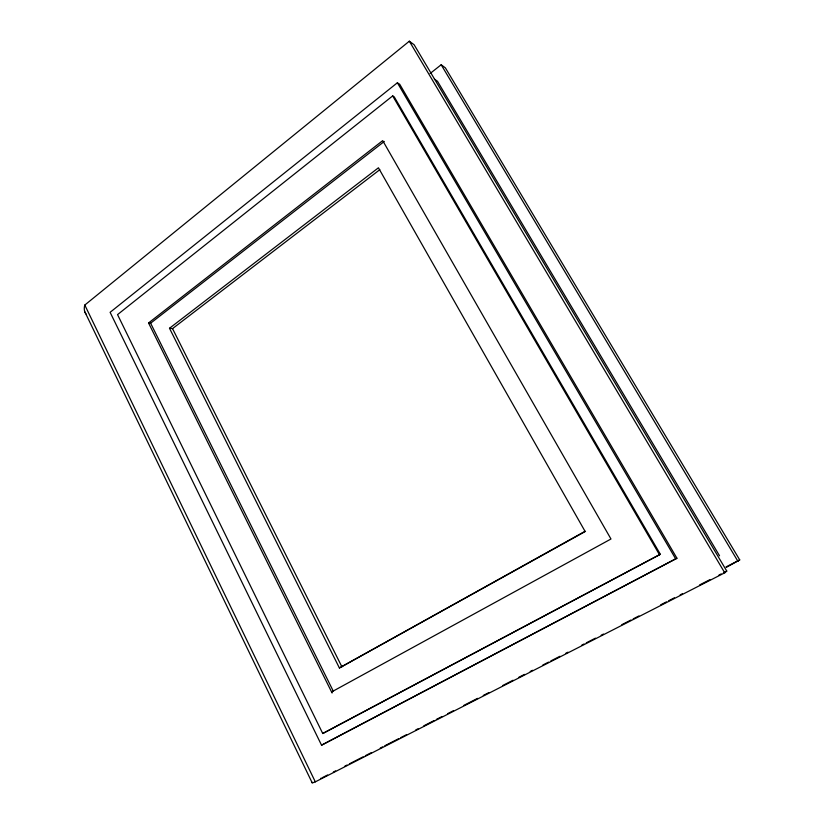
<?xml version="1.0" encoding="UTF-8"?>
<svg xmlns="http://www.w3.org/2000/svg" width="824" height="824" viewBox="0 0 824 824"><rect width="100%" height="100%" fill="white"/><g stroke="black" fill="none" stroke-linecap="round" stroke-linejoin="round"><path stroke-width="1.24" d="M312.409 782.295A56.197 2.142 -28.4 0 0 315.314 781.852L724.749 572.804L726.758 571.063L414.142 44.764L409.332 41.2L84.8 305.055A50.779 20.713 -24.5 0 0 85.964 313.882M726.408 567.334L739.725 559.908L445.382 67.877L441.17 64.756L430.097 73.521M397.384 82.771L110.117 312.317L321.545 745.195L676.926 558.229L399.722 84.275L397.384 82.771L675.731 558.971M392.667 95.924L117.544 314.613L322.74 733.514L660.343 554.284L394.243 96.882L392.667 95.924L659.499 554.758M148.547 322.957L382.707 140.626L610.975 538.999L331.567 691.964L333.277 691.14L150.617 323.204L148.547 322.957L332.093 693.015M150.617 323.204L384.303 141.45M169.497 328.271L378.443 167.787L585.04 531.305L339.395 667.965L169.497 328.271L172.535 328.622L379.823 169.672M321.545 745.195L676.926 558.229M339.395 667.965L585.514 531.356M322.74 733.514L660.343 554.284M725.985 566.953L739.725 559.908M321.896 777.897L327.612 774.972M333.339 772.047L335.626 770.883M344.782 766.196L347.069 765.033M349.366 763.858L363.096 756.844M365.382 755.68L371.109 752.755M380.266 748.079L382.552 746.904M384.839 745.741L398.579 738.716M400.866 737.552L406.593 734.627M415.749 729.951L418.036 728.776M423.763 725.851L434.063 720.598M436.349 719.424L442.076 716.499M447.793 713.574L453.519 710.649M463.819 705.396L477.56 698.371M483.276 695.446L489.003 692.531M502.743 685.506L513.043 680.243M518.76 677.328L524.486 674.403M530.213 671.478L532.5 670.303M542.8 665.04L548.526 662.125M550.813 660.951L559.97 656.275M565.686 653.35L567.983 652.186M581.713 645.161L584 643.997M586.297 642.823L595.453 638.147M601.17 635.222L603.467 634.058M621.78 624.695L630.937 620.019M633.223 618.855L638.95 615.93M660.694 604.816L666.42 601.891M668.707 600.727L674.423 597.802M680.15 594.876L682.437 593.713M699.607 584.937L709.907 579.674M718.95 575.059L721.185 573.916M723.41 572.773L726.758 571.063M434.351 79.063L437.482 81.257L719.558 555.819M441.17 64.756L737.985 561.401M409.332 41.2L724.749 572.804M172.535 328.622L341.919 666.843M84.8 305.055L315.314 781.852M84.913 312.008L312.172 782.8M320.742 778.484A56.351 2.163 -28.4 0 1 320.608 778.289"/></g></svg>
